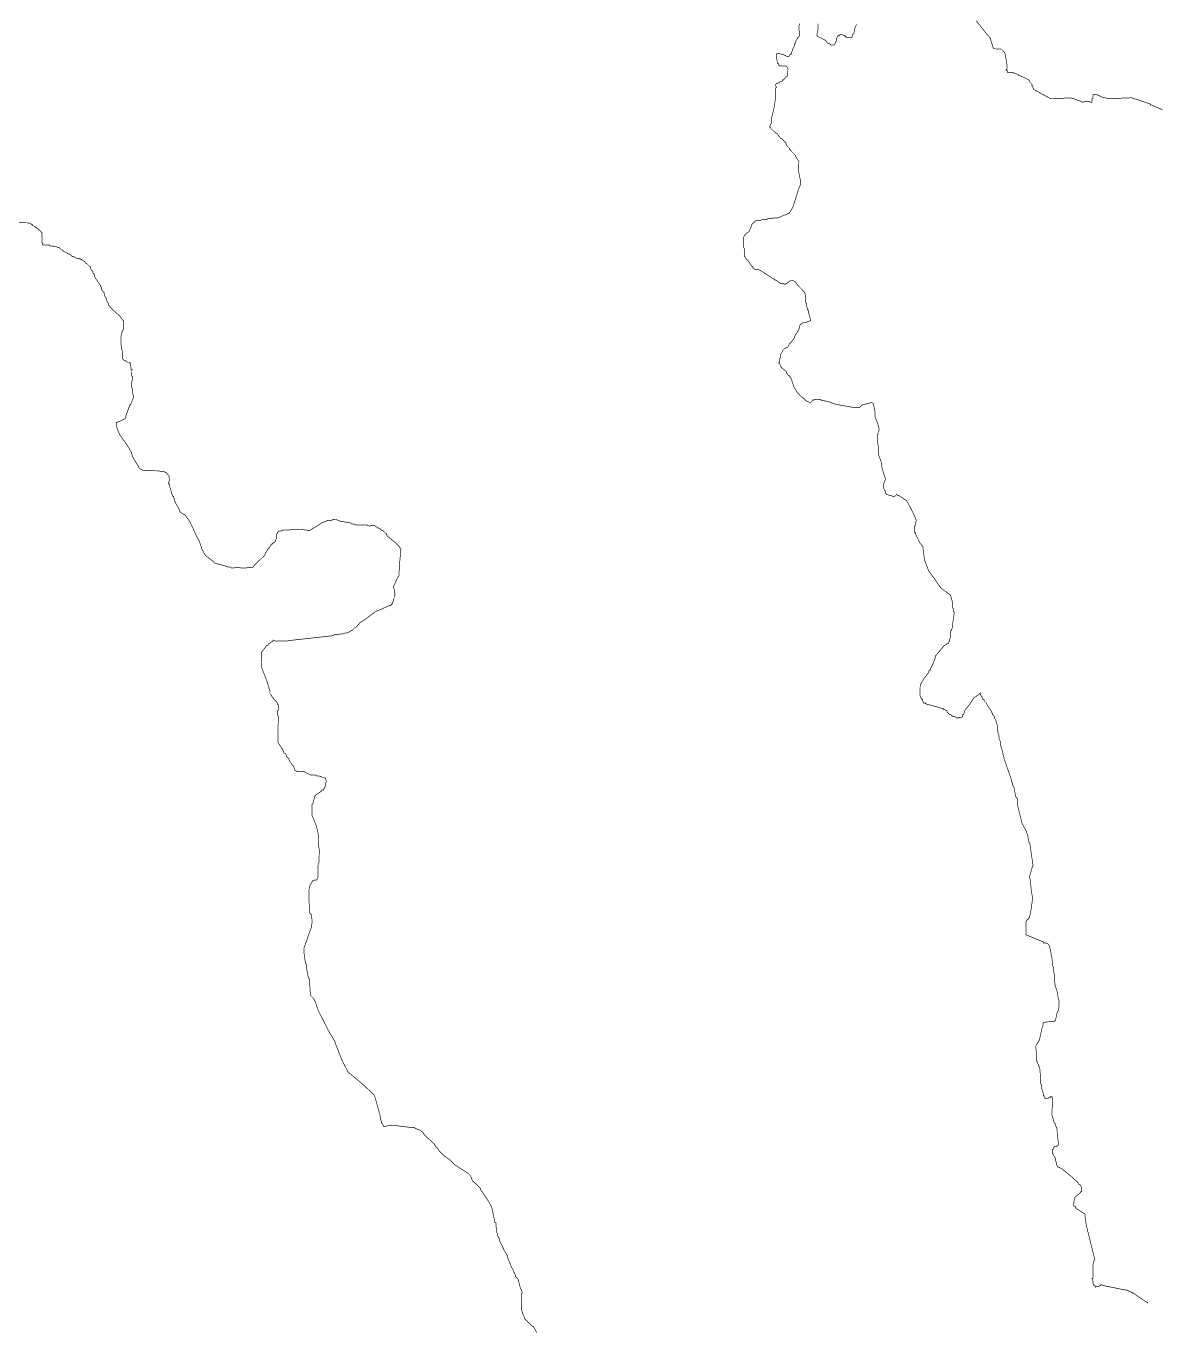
# Model space of a CAD drawing. Header units: metres. Extents: x 273899 to 302286, y 1977397 to 2102169.
# Drawn here: x 283659 to 288878, y 2045392 to 2051370 of the extents above; entities that cross this region are included whole.
import ezdxf

# ---------------------------------------------------------------- set-up
doc = ezdxf.new("R2010")
doc.units = ezdxf.units.M
doc.header["$MEASUREMENT"] = 0
doc.layers.add('HAZARDS LINE', color=1, linetype='Continuous')

msp = doc.modelspace()

# ---------------------------------------------------------------- linework, layer by layer
at = {"layer": 'HAZARDS LINE', "lineweight": 0}
for points in [[(288808.4, 2045509.5, 3.01, 3.01, 0), (288808.5, 2045513.5, 3.01, 3.01, 0), (288804.4, 2045513.5, 3.01, 3.01, 0), (288744.6, 2045554.3, 3.01, 3.01, 0), (288740.6, 2045554.3, 3.01, 3.01, 0), (288740.7, 2045558.4, 3.01, 3.01, 0), (288736.7, 2045558.4, 3.01, 3.01, 0), (288712.7, 2045570.7, 3.01, 3.01, 0), (288704.7, 2045570.8, 3.01, 3.01, 0), (288600.5, 2045591.9, 3.01, 3.01, 0), (288596.5, 2045596, 3.01, 3.01, 0), (288592.5, 2045596, 3.01, 3.01, 0), (288592.5, 2045592, 3.01, 3.01, 0), (288584.4, 2045588.1, 3.01, 3.01, 0), (288576.4, 2045588.2, 3.01, 3.01, 0), (288568.3, 2045584.2, 3.01, 3.01, 0), (288568.4, 2045588.3, 3.01, 3.01, 0), (288560.4, 2045592.4, 3.01, 3.01, 0), (288556.5, 2045604.4, 3.01, 3.01, 0), (288556.6, 2045612.5, 3.01, 3.01, 0), (288552.7, 2045624.6, 3.01, 3.01, 0), (288556.7, 2045624.5, 3.01, 3.01, 0), (288557.4, 2045688.8, 3.01, 3.01, 0), (288561.5, 2045704.8, 3.01, 3.01, 0), (288565.6, 2045708.7, 3.01, 3.01, 0), (288534.8, 2045833.5, 3.01, 3.01, 0), (288530.9, 2045845.6, 3.01, 3.01, 0), (288530.9, 2045849.6, 3.01, 3.01, 0), (288527, 2045861.7, 3.01, 3.01, 0), (288519.6, 2045914, 3.01, 3.01, 0), (288519.6, 2045918, 3.01, 3.01, 0), (288515.6, 2045922.1, 3.01, 3.01, 0), (288483.7, 2045942.5, 3.01, 3.01, 0), (288479.7, 2045946.5, 3.01, 3.01, 0), (288475.8, 2045950.6, 3.01, 3.01, 0), (288475.8, 2045954.6, 3.01, 3.01, 0), (288471.8, 2045954.6, 3.01, 3.01, 0), (288467.8, 2045958.7, 3.01, 3.01, 0), (288467.9, 2045962.7, 3.01, 3.01, 0), (288472.2, 2045994.8, 3.01, 3.01, 0), (288500.6, 2046018.6, 3.01, 3.01, 0), (288500.6, 2046022.6, 3.01, 3.01, 0), (288504.6, 2046022.6, 3.01, 3.01, 0), (288504.8, 2046038.6, 3.01, 3.01, 0), (288496.9, 2046054.8, 3.01, 3.01, 0), (288492.9, 2046054.8, 3.01, 3.01, 0), (288489, 2046062.9, 3.01, 3.01, 0), (288453.2, 2046095.4, 3.01, 3.01, 0), (288417.4, 2046123.9, 3.01, 3.01, 0), (288413.4, 2046127.9, 3.01, 3.01, 0), (288393.4, 2046136.2, 3.01, 3.01, 0), (288385.7, 2046164.3, 3.01, 3.01, 0), (288385.7, 2046168.4, 3.01, 3.01, 0), (288381.8, 2046180.4, 3.01, 3.01, 0), (288373.9, 2046192.6, 3.01, 3.01, 0), (288374, 2046196.6, 3.01, 3.01, 0), (288369.9, 2046196.6, 3.01, 3.01, 0), (288370.1, 2046212.7, 3.01, 3.01, 0), (288374.2, 2046216.7, 3.01, 3.01, 0), (288374.2, 2046220.7, 3.01, 3.01, 0), (288378.3, 2046224.6, 3.01, 3.01, 0), (288378.3, 2046228.7, 3.01, 3.01, 0), (288390.3, 2046228.5, 3.01, 3.01, 0), (288394.4, 2046232.5, 3.01, 3.01, 0), (288398.5, 2046236.5, 3.01, 3.01, 0), (288398.5, 2046240.5, 3.01, 3.01, 0), (288391.2, 2046308.8, 3.01, 3.01, 0), (288391.2, 2046312.8, 3.01, 3.01, 0), (288387.3, 2046320.9, 3.01, 3.01, 0), (288383.4, 2046329, 3.01, 3.01, 0), (288383.4, 2046333, 3.01, 3.01, 0), (288379.4, 2046337.1, 3.01, 3.01, 0), (288367.8, 2046377.3, 3.01, 3.01, 0), (288372.6, 2046449.6, 3.01, 3.01, 0), (288368.6, 2046453.6, 3.01, 3.01, 0), (288368.6, 2046457.6, 3.01, 3.01, 0), (288360.6, 2046457.7, 3.01, 3.01, 0), (288360.6, 2046453.7, 3.01, 3.01, 0), (288356.6, 2046453.7, 3.01, 3.01, 0), (288348.5, 2046449.8, 3.01, 3.01, 0), (288336.4, 2046449.9, 3.01, 3.01, 0), (288336.5, 2046454, 3.01, 3.01, 0), (288332.5, 2046458, 3.01, 3.01, 0), (288332.6, 2046462, 3.01, 3.01, 0), (288328.5, 2046462.1, 3.01, 3.01, 0), (288328.7, 2046474.1, 3.01, 3.01, 0), (288324.7, 2046482.2, 3.01, 3.01, 0), (288324.8, 2046490.2, 3.01, 3.01, 0), (288320.8, 2046494.3, 3.01, 3.01, 0), (288321, 2046506.3, 3.01, 3.01, 0), (288317.1, 2046518.4, 3.01, 3.01, 0), (288317.1, 2046522.4, 3.01, 3.01, 0), (288313.7, 2046578.7, 3.01, 3.01, 0), (288313.7, 2046582.7, 3.01, 3.01, 0), (288309.9, 2046594.8, 3.01, 3.01, 0), (288305.9, 2046602.8, 3.01, 3.01, 0), (288306, 2046606.9, 3.01, 3.01, 0), (288302, 2046610.9, 3.01, 3.01, 0), (288302.1, 2046618.9, 3.01, 3.01, 0), (288298.1, 2046619, 3.01, 3.01, 0), (288298.3, 2046643.1, 3.01, 3.01, 0), (288296.9, 2046659.1, 3, 3, 0), (288294.5, 2046683.2, 3, 3, 0), (288294.6, 2046691.2, 3, 3, 0), (288306.9, 2046711.1, 3, 3, 0), (288311, 2046719.1, 3, 3, 0), (288323.8, 2046775, 3, 3, 0), (288327.9, 2046783, 3, 3, 0), (288328.1, 2046795, 3, 3, 0), (288332.1, 2046798.9, 3, 3, 0), (288364.2, 2046802.5, 3, 3, 0), (288380.2, 2046802.3, 3, 3, 0), (288380.3, 2046806.3, 3, 3, 0), (288384.3, 2046806.2, 3, 3, 0), (288392.8, 2046846.2, 3, 3, 0), (288396.9, 2046850.2, 3, 3, 0), (288401.2, 2046874.1, 3, 3, 0), (288401.5, 2046898.2, 3, 3, 0), (288397.6, 2046906.2, 3, 3, 0), (288394, 2046934.3, 3, 3, 0), (288382.5, 2046970.6, 3, 3, 0), (288379.1, 2047018.7, 3, 3, 0), (288375.4, 2047042.8, 3, 3, 0), (288375.5, 2047050.8, 3, 3, 0), (288371.6, 2047058.9, 3, 3, 0), (288371.8, 2047070.9, 3, 3, 0), (288368.1, 2047091, 3, 3, 0), (288368.1, 2047095, 3, 3, 0), (288364.3, 2047111, 3, 3, 0), (288364.4, 2047119.1, 3, 3, 0), (288360.6, 2047131.1, 3, 3, 0), (288360.6, 2047135.1, 3, 3, 0), (288356.8, 2047147.2, 3, 3, 0), (288356.8, 2047151.2, 3, 3, 0), (288352.9, 2047155.3, 3, 3, 0), (288348.9, 2047159.3, 3, 3, 0), (288341, 2047163.4, 3, 3, 0), (288329, 2047163.6, 3, 3, 0), (288329, 2047167.6, 3, 3, 0), (288249.3, 2047200.7, 3, 3, 0), (288250.2, 2047264.8, 3, 3, 0), (288254.2, 2047268.8, 3, 3, 0), (288258.3, 2047272.7, 3, 3, 0), (288262.3, 2047272.7, 3, 3, 0), (288262.3, 2047276.7, 3, 3, 0), (288266.4, 2047280.6, 3, 3, 0), (288266.5, 2047288.7, 3, 3, 0), (288270.6, 2047296.6, 3, 3, 0), (288270.8, 2047312.6, 3, 3, 0), (288275, 2047320.6, 3, 3, 0), (288275.1, 2047332.6, 3, 3, 0), (288279.6, 2047368.6, 3, 3, 0), (288272.2, 2047412.8, 3, 3, 0), (288272.3, 2047420.8, 3, 3, 0), (288268.7, 2047452.9, 3, 3, 0), (288264.9, 2047469, 3, 3, 0), (288269, 2047477, 3, 3, 0), (288273.2, 2047492.9, 3, 3, 0), (288277.5, 2047508.9, 3, 3, 0), (288281.6, 2047520.9, 3, 3, 0), (288277.9, 2047545, 3, 3, 0), (288266.9, 2047621.2, 3, 3, 0), (288262.9, 2047621.3, 3, 3, 0), (288263, 2047629.3, 3, 3, 0), (288259.2, 2047641.4, 3, 3, 0), (288259.3, 2047649.4, 3, 3, 0), (288251.6, 2047673.5, 3, 3, 0), (288247.7, 2047681.6, 3, 3, 0), (288243.8, 2047689.7, 3, 3, 0), (288232.1, 2047709.9, 3, 3, 0), (288213, 2047786.2, 3, 3, 0), (288209.3, 2047806.3, 3, 3, 0), (288209.6, 2047826.4, 3, 3, 0), (288205.6, 2047830.4, 3, 3, 0), (288201.7, 2047834.5, 3, 3, 0), (288194.2, 2047878.6, 3, 3, 0), (288190.3, 2047882.7, 3, 3, 0), (288190.3, 2047886.7, 3, 3, 0), (288186.4, 2047890.8, 3, 3, 0), (288186.5, 2047898.8, 3, 3, 0), (288182.5, 2047902.8, 3, 3, 0), (288182.6, 2047910.9, 3, 3, 0), (288147.9, 2048011.5, 3, 3, 0), (288148, 2048015.5, 3, 3, 0), (288144.1, 2048027.6, 3, 3, 0), (288144.2, 2048031.6, 3, 3, 0), (288140.4, 2048047.7, 3, 3, 0), (288136.5, 2048055.7, 3, 3, 0), (288136.6, 2048063.7, 3, 3, 0), (288132.6, 2048067.8, 3, 3, 0), (288132.9, 2048083.8, 3, 3, 0), (288125.1, 2048104, 3, 3, 0), (288125.3, 2048116, 3, 3, 0), (288121.4, 2048124, 3, 3, 0), (288121.5, 2048132.1, 3, 3, 0), (288117.6, 2048140.1, 3, 3, 0), (288117.8, 2048160.2, 3, 3, 0), (288110.2, 2048188.3, 3, 3, 0), (288106.3, 2048192.4, 3, 3, 0), (288106.3, 2048196.4, 3, 3, 0), (288102.4, 2048204.4, 3, 3, 0), (288098.5, 2048208.5, 3, 3, 0), (288094.5, 2048212.6, 3, 3, 0), (288094.6, 2048216.6, 3, 3, 0), (288090.7, 2048224.6, 3, 3, 0), (288086.8, 2048232.7, 3, 3, 0), (288075, 2048248.9, 3, 3, 0), (288071.1, 2048256.9, 3, 3, 0), (288067.2, 2048265, 3, 3, 0), (288059.3, 2048273.1, 3, 3, 0), (288055.4, 2048281.2, 3, 3, 0), (288051.3, 2048281.3, 3, 3, 0), (288047.5, 2048293.3, 3, 3, 0), (288043.5, 2048297.4, 3, 3, 0), (288039.7, 2048305.5, 3, 3, 0), (288039.7, 2048309.5, 3, 3, 0), (288035.6, 2048305.5, 3, 3, 0), (288019.5, 2048293.7, 3, 3, 0), (288011.4, 2048289.8, 3, 3, 0), (287990.9, 2048258, 3, 3, 0), (287974.7, 2048238.2, 3, 3, 0), (287970.6, 2048234.2, 3, 3, 0), (287962.3, 2048210.3, 3, 3, 0), (287958.3, 2048210.4, 3, 3, 0), (287958.2, 2048202.4, 3, 3, 0), (287954.1, 2048198.4, 3, 3, 0), (287942.1, 2048198.6, 3, 3, 0), (287942, 2048194.6, 3, 3, 0), (287930, 2048194.7, 3, 3, 0), (287930.1, 2048198.7, 3, 3, 0), (287914.1, 2048202.9, 3, 3, 0), (287910.1, 2048203, 3, 3, 0), (287910.1, 2048207, 3, 3, 0), (287902.2, 2048211.1, 3, 3, 0), (287898.2, 2048211.2, 3, 3, 0), (287886.3, 2048223.3, 3, 3, 0), (287886.4, 2048227.3, 3, 3, 0), (287874.5, 2048235.5, 3, 3, 0), (287870.5, 2048235.6, 3, 3, 0), (287870.5, 2048239.6, 3, 3, 0), (287858.5, 2048239.7, 3, 3, 0), (287854.5, 2048243.8, 3, 3, 0), (287850.5, 2048243.9, 3, 3, 0), (287802.6, 2048256.5, 3, 3, 0), (287798.6, 2048256.6, 3, 3, 0), (287790.7, 2048260.7, 3, 3, 0), (287786.7, 2048260.7, 3, 3, 0), (287786.7, 2048264.7, 3, 3, 0), (287778.7, 2048264.8, 3, 3, 0), (287778.7, 2048268.8, 3, 3, 0), (287774.8, 2048272.9, 3, 3, 0), (287774.9, 2048280.9, 3, 3, 0), (287770.9, 2048281, 3, 3, 0), (287763.1, 2048297.1, 3, 3, 0), (287763.8, 2048349.2, 3, 3, 0), (287767.8, 2048353.1, 3, 3, 0), (287772, 2048361.1, 3, 3, 0), (287776, 2048365.1, 3, 3, 0), (287776.1, 2048369.1, 3, 3, 0), (287784.2, 2048381, 3, 3, 0), (287788.3, 2048384.9, 3, 3, 0), (287796.5, 2048396.8, 3, 3, 0), (287800.5, 2048400.8, 3, 3, 0), (287804.7, 2048412.8, 3, 3, 0), (287808.7, 2048412.7, 3, 3, 0), (287808.8, 2048416.7, 3, 3, 0), (287817, 2048432.6, 3, 3, 0), (287821.1, 2048440.6, 3, 3, 0), (287833.5, 2048472.5, 3, 3, 0), (287833.6, 2048480.5, 3, 3, 0), (287837.7, 2048484.4, 3, 3, 0), (287874.3, 2048528, 3, 3, 0), (287882.4, 2048531.9, 3, 3, 0), (287886.5, 2048535.9, 3, 3, 0), (287890.5, 2048535.8, 3, 3, 0), (287894.5, 2048539.8, 3, 3, 0), (287894.6, 2048543.8, 3, 3, 0), (287898.6, 2048547.7, 3, 3, 0), (287898.7, 2048555.8, 3, 3, 0), (287902.9, 2048567.7, 3, 3, 0), (287903.3, 2048595.8, 3, 3, 0), (287907.3, 2048595.7, 3, 3, 0), (287907.4, 2048603.7, 3, 3, 0), (287911.5, 2048607.7, 3, 3, 0), (287911.6, 2048619.7, 3, 3, 0), (287920.4, 2048679.7, 3, 3, 0), (287916.5, 2048683.8, 3, 3, 0), (287916.6, 2048695.8, 3, 3, 0), (287912.7, 2048699.8, 3, 3, 0), (287912.9, 2048719.9, 3, 3, 0), (287905.4, 2048752, 3, 3, 0), (287901.5, 2048760.1, 3, 3, 0), (287857.8, 2048792.7, 3, 3, 0), (287830.3, 2048833.2, 3, 3, 0), (287802.8, 2048869.6, 3, 3, 0), (287783.4, 2048921.9, 3, 3, 0), (287776.2, 2048978.1, 3, 3, 0), (287776.2, 2048982.1, 3, 3, 0), (287768.3, 2048990.3, 3, 3, 0), (287760.5, 2049002.4, 3, 3, 0), (287741, 2049042.7, 3, 3, 0), (287741, 2049046.7, 3, 3, 0), (287737, 2049046.8, 3, 3, 0), (287737.4, 2049074.8, 3, 3, 0), (287741.4, 2049078.8, 3, 3, 0), (287741.5, 2049086.8, 3, 3, 0), (287745.8, 2049102.8, 3, 3, 0), (287734.1, 2049131, 3, 3, 0), (287706.8, 2049183.4, 3, 3, 0), (287702.8, 2049187.5, 3, 3, 0), (287702.9, 2049191.5, 3, 3, 0), (287667.1, 2049216, 3, 3, 0), (287663.1, 2049216, 3, 3, 0), (287655.2, 2049220.2, 3, 3, 0), (287647.1, 2049212.3, 3, 3, 0), (287639, 2049212.4, 3, 3, 0), (287611.1, 2049220.7, 3, 3, 0), (287603.2, 2049228.9, 3, 3, 0), (287603.3, 2049236.9, 3, 3, 0), (287599.4, 2049240.9, 3, 3, 0), (287599.4, 2049244.9, 3, 3, 0), (287595.5, 2049249, 3, 3, 0), (287595.7, 2049269, 3, 3, 0), (287604, 2049289, 3, 3, 0), (287604.1, 2049293, 3, 3, 0), (287588.7, 2049341.3, 3, 3, 0), (287585, 2049369.4, 3, 3, 0), (287573.5, 2049401.6, 3, 3, 0), (287573.8, 2049425.6, 3, 3, 0), (287566.4, 2049473.8, 3, 3, 0), (287566.7, 2049493.8, 3, 3, 0), (287570.7, 2049497.8, 3, 3, 0), (287570.9, 2049509.8, 3, 3, 0), (287574.9, 2049513.7, 3, 3, 0), (287575.1, 2049525.8, 3, 3, 0), (287571.2, 2049533.8, 3, 3, 0), (287571.3, 2049537.8, 3, 3, 0), (287559.7, 2049570, 3, 3, 0), (287555.8, 2049578.1, 3, 3, 0), (287556.1, 2049602.1, 3, 3, 0), (287548.6, 2049638.3, 3, 3, 0), (287540.6, 2049642.4, 3, 3, 0), (287508.4, 2049634.8, 3, 3, 0), (287496.4, 2049631, 3, 3, 0), (287492.3, 2049627, 3, 3, 0), (287488.3, 2049623.1, 3, 3, 0), (287484.2, 2049619.1, 3, 3, 0), (287460.2, 2049619.5, 3, 3, 0), (287436.2, 2049623.8, 3, 3, 0), (287388.2, 2049632.4, 3, 3, 0), (287372.3, 2049636.6, 3, 3, 0), (287368.3, 2049636.7, 3, 3, 0), (287348.3, 2049645, 3, 3, 0), (287312.4, 2049653.5, 3, 3, 0), (287308.4, 2049653.5, 3, 3, 0), (287308.4, 2049657.5, 3, 3, 0), (287280.4, 2049657.9, 3, 3, 0), (287276.3, 2049654, 3, 3, 0), (287268.3, 2049654.1, 3, 3, 0), (287268.3, 2049650.1, 3, 3, 0), (287260.2, 2049642.1, 3, 3, 0), (287240.2, 2049650.4, 3, 3, 0), (287232.3, 2049658.5, 3, 3, 0), (287228.4, 2049662.6, 3, 3, 0), (287220.4, 2049666.7, 3, 3, 0), (287216.5, 2049670.8, 3, 3, 0), (287212.5, 2049674.8, 3, 3, 0), (287208.6, 2049678.9, 3, 3, 0), (287200.7, 2049687, 3, 3, 0), (287188.9, 2049707.2, 3, 3, 0), (287184.9, 2049711.3, 3, 3, 0), (287173.4, 2049747.5, 3, 3, 0), (287169.5, 2049755.5, 3, 3, 0), (287165.6, 2049759.6, 3, 3, 0), (287165.6, 2049763.6, 3, 3, 0), (287157.7, 2049767.7, 3, 3, 0), (287153.8, 2049775.8, 3, 3, 0), (287149.8, 2049779.9, 3, 3, 0), (287149.9, 2049783.9, 3, 3, 0), (287126.1, 2049804.2, 3, 3, 0), (287122.2, 2049812.3, 3, 3, 0), (287118.3, 2049820.3, 3, 3, 0), (287114.3, 2049824.4, 3, 3, 0), (287118.4, 2049828.4, 3, 3, 0), (287118.6, 2049844.4, 3, 3, 0), (287122.7, 2049848.3, 3, 3, 0), (287122.9, 2049864.4, 3, 3, 0), (287126.9, 2049868.3, 3, 3, 0), (287131.1, 2049876.3, 3, 3, 0), (287131.1, 2049880.3, 3, 3, 0), (287139.2, 2049888.2, 3, 3, 0), (287151.3, 2049896, 3, 3, 0), (287155.4, 2049896, 3, 3, 0), (287159.5, 2049903.9, 3, 3, 0), (287163.6, 2049911.9, 3, 3, 0), (287171.7, 2049919.8, 3, 3, 0), (287183.9, 2049935.7, 3, 3, 0), (287192.2, 2049955.6, 3, 3, 0), (287196.3, 2049959.6, 3, 3, 0), (287200.4, 2049967.5, 3, 3, 0), (287204.4, 2049971.5, 3, 3, 0), (287208.6, 2049983.4, 3, 3, 0), (287208.7, 2049987.4, 3, 3, 0), (287212.8, 2049999.4, 3, 3, 0), (287216.9, 2050003.4, 3, 3, 0), (287220.9, 2050007.3, 3, 3, 0), (287241, 2050011, 3, 3, 0), (287261.2, 2050018.8, 3, 3, 0), (287261.2, 2050022.8, 3, 3, 0), (287257.3, 2050030.9, 3, 3, 0), (287257.4, 2050034.9, 3, 3, 0), (287253.5, 2050046.9, 3, 3, 0), (287253.6, 2050051, 3, 3, 0), (287249.7, 2050059, 3, 3, 0), (287249.8, 2050067, 3, 3, 0), (287245.8, 2050067.1, 3, 3, 0), (287245.9, 2050075.1, 3, 3, 0), (287242, 2050087.2, 3, 3, 0), (287242.1, 2050095.2, 3, 3, 0), (287238.2, 2050103.2, 3, 3, 0), (287238.4, 2050115.3, 3, 3, 0), (287234.8, 2050147.4, 3, 3, 0), (287199.2, 2050183.9, 3, 3, 0), (287191.4, 2050196, 3, 3, 0), (287175.5, 2050204.3, 3, 3, 0), (287171.5, 2050204.3, 3, 3, 0), (287155.3, 2050192.5, 3, 3, 0), (287151.2, 2050188.6, 3, 3, 0), (287147.2, 2050188.6, 3, 3, 0), (287143.2, 2050184.7, 3, 3, 0), (287135.2, 2050188.8, 3, 3, 0), (287123.2, 2050188.9, 3, 3, 0), (287099.4, 2050205.3, 3, 3, 0), (287095.4, 2050205.3, 3, 3, 0), (287095.4, 2050209.3, 3, 3, 0), (287091.4, 2050209.4, 3, 3, 0), (287083.5, 2050213.5, 3, 3, 0), (287079.5, 2050217.6, 3, 3, 0), (287027.9, 2050250.3, 3, 3, 0), (287015.9, 2050254.5, 3, 3, 0), (287003.9, 2050254.6, 3, 3, 0), (286999.9, 2050258.7, 3, 3, 0), (286995.9, 2050258.7, 3, 3, 0), (286996, 2050266.7, 3, 3, 0), (286992, 2050266.8, 3, 3, 0), (286972.4, 2050295.1, 3, 3, 0), (286968.4, 2050299.2, 3, 3, 0), (286964.5, 2050303.2, 3, 3, 0), (286960.5, 2050307.3, 3, 3, 0), (286960.6, 2050311.3, 3, 3, 0), (286956.5, 2050311.4, 3, 3, 0), (286957, 2050347.4, 3, 3, 0), (286953.1, 2050355.5, 3, 3, 0), (286953.8, 2050403.5, 3, 3, 0), (286957.8, 2050407.5, 3, 3, 0), (286957.9, 2050411.5, 3, 3, 0), (286961.9, 2050411.5, 3, 3, 0), (286961.9, 2050415.5, 3, 3, 0), (286978.1, 2050427.3, 3, 3, 0), (286990.5, 2050455.2, 3, 3, 0), (286990.6, 2050459.2, 3, 3, 0), (286994.6, 2050463.1, 3, 3, 0), (286998.7, 2050467.1, 3, 3, 0), (287006.8, 2050475, 3, 3, 0), (287010.9, 2050478.9, 3, 3, 0), (287030.9, 2050478.7, 3, 3, 0), (287039, 2050482.6, 3, 3, 0), (287059, 2050482.3, 3, 3, 0), (287063, 2050486.2, 3, 3, 0), (287083.1, 2050486, 3, 3, 0), (287087.1, 2050489.9, 3, 3, 0), (287107.2, 2050489.7, 3, 3, 0), (287119.2, 2050493.5, 3, 3, 0), (287123.2, 2050493.5, 3, 3, 0), (287127.3, 2050497.4, 3, 3, 0), (287147.4, 2050505.2, 3, 3, 0), (287163.6, 2050513, 3, 3, 0), (287180, 2050540.8, 3, 3, 0), (287205.1, 2050620.6, 3, 3, 0), (287213.3, 2050640.5, 3, 3, 0), (287213.6, 2050664.6, 3, 3, 0), (287209.9, 2050680.6, 3, 3, 0), (287206.1, 2050700.7, 3, 3, 0), (287206.8, 2050748.8, 3, 3, 0), (287191.1, 2050773, 3, 3, 0), (287191.1, 2050777.1, 3, 3, 0), (287187.2, 2050781.1, 3, 3, 0), (287183.2, 2050785.2, 3, 3, 0), (287171.3, 2050797.4, 3, 3, 0), (287167.4, 2050801.4, 3, 3, 0), (287163.4, 2050805.5, 3, 3, 0), (287163.5, 2050809.5, 3, 3, 0), (287155.6, 2050817.6, 3, 3, 0), (287151.6, 2050821.7, 3, 3, 0), (287147.7, 2050829.7, 3, 3, 0), (287147.8, 2050833.7, 3, 3, 0), (287143.8, 2050837.8, 3, 3, 0), (287135.9, 2050845.9, 3, 3, 0), (287128, 2050854, 3, 3, 0), (287124, 2050854.1, 3, 3, 0), (287108.3, 2050874.3, 3, 3, 0), (287104.3, 2050878.4, 3, 3, 0), (287092.4, 2050886.6, 3, 3, 0), (287080.5, 2050898.7, 3, 3, 0), (287076.6, 2050902.8, 3, 3, 0), (287072.6, 2050906.9, 3, 3, 0), (287080.9, 2050926.8, 3, 3, 0), (287081.2, 2050946.8, 3, 3, 0), (287093.9, 2050998.7, 3, 3, 0), (287098.3, 2051030.7, 3, 3, 0), (287099.1, 2051086.8, 3, 3, 0), (287103.1, 2051086.8, 3, 3, 0), (287103.1, 2051090.8, 3, 3, 0), (287099.2, 2051098.8, 3, 3, 0), (287103.3, 2051106.8, 3, 3, 0), (287107.3, 2051106.7, 3, 3, 0), (287115.4, 2051110.6, 3, 3, 0), (287119.5, 2051114.6, 3, 3, 0), (287123.5, 2051114.5, 3, 3, 0), (287131.5, 2051118.4, 3, 3, 0), (287131.6, 2051122.5, 3, 3, 0), (287135.6, 2051122.4, 3, 3, 0), (287147.8, 2051134.3, 3, 3, 0), (287147.8, 2051138.3, 3, 3, 0), (287151.8, 2051138.2, 3, 3, 0), (287155.9, 2051142.2, 3, 3, 0), (287156.3, 2051174.2, 3, 3, 0), (287152.4, 2051182.3, 3, 3, 0), (287148.5, 2051186.3, 3, 3, 0), (287120.4, 2051186.7, 3, 3, 0), (287116.5, 2051190.8, 3, 3, 0), (287112.5, 2051190.8, 3, 3, 0), (287112.6, 2051198.8, 3, 3, 0), (287108.6, 2051198.9, 3, 3, 0), (287104.9, 2051223, 3, 3, 0), (287105.2, 2051243, 3, 3, 0), (287121.2, 2051242.8, 3, 3, 0), (287137.1, 2051238.6, 3, 3, 0), (287153.1, 2051230.4, 3, 3, 0), (287161.1, 2051230.2, 3, 3, 0), (287165.2, 2051238.2, 3, 3, 0), (287169.2, 2051238.2, 3, 3, 0), (287169.2, 2051242.2, 3, 3, 0), (287173.3, 2051242.1, 3, 3, 0), (287173.4, 2051250.1, 3, 3, 0), (287177.5, 2051258.1, 3, 3, 0), (287177.5, 2051262.1, 3, 3, 0), (287185.7, 2051278, 3, 3, 0), (287185.9, 2051290, 3, 3, 0), (287189.9, 2051290, 3, 3, 0), (287190, 2051294, 3, 3, 0), (287194.1, 2051301.9, 3, 3, 0), (287194.1, 2051305.9, 3, 3, 0), (287198.2, 2051309.9, 3, 3, 0), (287202.3, 2051317.9, 3, 3, 0), (287206.3, 2051317.8, 3, 3, 0), (287206.4, 2051321.8, 3, 3, 0), (287210.4, 2051325.8, 3, 3, 0), (287210.7, 2051345.8, 3, 3, 0), (287206.7, 2051349.9, 3, 3, 0), (287207, 2051369.9, 3, 3, 0), (287211.2, 2051381.9, 3, 3, 0)], [(287295.3, 2051380.7, 3, 3, 0), (287294.9, 2051352.7, 3, 3, 0), (287290.7, 2051336.7, 3, 3, 0), (287290.5, 2051324.7, 3, 3, 0), (287330.3, 2051304.1, 3, 3, 0), (287338.2, 2051292, 3, 3, 0), (287350.1, 2051287.8, 3, 3, 0), (287354.1, 2051283.8, 3, 3, 0), (287370.1, 2051283.6, 3, 3, 0), (287370.2, 2051287.6, 3, 3, 0), (287374.2, 2051291.5, 3, 3, 0), (287374.3, 2051295.5, 3, 3, 0), (287378.3, 2051299.5, 3, 3, 0), (287378.5, 2051311.5, 3, 3, 0), (287382.6, 2051315.5, 3, 3, 0), (287382.7, 2051323.5, 3, 3, 0), (287386.7, 2051323.4, 3, 3, 0), (287386.7, 2051327.4, 3, 3, 0), (287394.7, 2051327.3, 3, 3, 0), (287394.8, 2051331.3, 3, 3, 0), (287406.8, 2051331.2, 3, 3, 0), (287410.8, 2051327.1, 3, 3, 0), (287418.8, 2051327, 3, 3, 0), (287418.7, 2051323, 3, 3, 0), (287422.7, 2051322.9, 3, 3, 0), (287422.7, 2051318.9, 3, 3, 0), (287450.7, 2051318.6, 3, 3, 0), (287454.9, 2051334.5, 3, 3, 0), (287458.9, 2051334.5, 3, 3, 0), (287463.2, 2051354.5, 3, 3, 0), (287463.3, 2051358.5, 3, 3, 0), (287471.5, 2051378.4, 3, 3, 0)], [(288020.6, 2051395.1, 3, 3, 0), (288071.9, 2051330.3, 3, 3, 0), (288079.8, 2051322.2, 3, 3, 0), (288083.7, 2051318.2, 3, 3, 0), (288083.7, 2051314.2, 3, 3, 0), (288087.7, 2051314.1, 3, 3, 0), (288087.6, 2051306.1, 3, 3, 0), (288099.1, 2051269.9, 3, 3, 0), (288103.1, 2051269.8, 3, 3, 0), (288103.1, 2051265.8, 3, 3, 0), (288135.1, 2051265.4, 3, 3, 0), (288150.9, 2051249.1, 3, 3, 0), (288154.8, 2051237.1, 3, 3, 0), (288162.2, 2051192.9, 3, 3, 0), (288161.9, 2051172.9, 3, 3, 0), (288157.9, 2051168.9, 3, 3, 0), (288161.8, 2051164.9, 3, 3, 0), (288165.8, 2051164.8, 3, 3, 0), (288165.7, 2051156.8, 3, 3, 0), (288189.7, 2051156.5, 3, 3, 0), (288213.7, 2051148.1, 3, 3, 0), (288213.6, 2051144.1, 3, 3, 0), (288217.6, 2051144.1, 3, 3, 0), (288237.5, 2051135.8, 3, 3, 0), (288261.4, 2051123.5, 3, 3, 0), (288265.4, 2051119.4, 3, 3, 0), (288265.3, 2051115.4, 3, 3, 0), (288269.3, 2051111.3, 3, 3, 0), (288273.2, 2051107.3, 3, 3, 0), (288277.2, 2051103.2, 3, 3, 0), (288277.1, 2051095.2, 3, 3, 0), (288281, 2051091.1, 3, 3, 0), (288281, 2051087.1, 3, 3, 0), (288284.9, 2051083.1, 3, 3, 0), (288284.9, 2051079.1, 3, 3, 0), (288360.4, 2051038, 3, 3, 0), (288388.5, 2051037.6, 3, 3, 0), (288452.6, 2051040.8, 3, 3, 0), (288468.6, 2051036.6, 3, 3, 0), (288480.6, 2051032.4, 3, 3, 0), (288488.5, 2051028.3, 3, 3, 0), (288492.5, 2051028.2, 3, 3, 0), (288504.5, 2051024.1, 3, 3, 0), (288508.4, 2051020, 3, 3, 0), (288520.5, 2051023.8, 3, 3, 0), (288540.5, 2051023.6, 3, 3, 0), (288548.5, 2051019.5, 3, 3, 0), (288552.6, 2051023.4, 3, 3, 0), (288552.8, 2051039.4, 3, 3, 0), (288556.8, 2051039.4, 3, 3, 0), (288557, 2051055.4, 3, 3, 0), (288577, 2051055.1, 3, 3, 0), (288581, 2051051.1, 3, 3, 0), (288585, 2051051, 3, 3, 0), (288600.9, 2051042.8, 3, 3, 0), (288624.9, 2051038.5, 3, 3, 0), (288656.9, 2051038.1, 3, 3, 0), (288729.1, 2051041.1, 3, 3, 0), (288733.1, 2051041.1, 3, 3, 0), (288773, 2051028.5, 3, 3, 0), (288820.8, 2051011.8, 3, 3, 0), (288820.8, 2051007.8, 3, 3, 0), (288824.8, 2051007.8, 3, 3, 0), (288876.6, 2050986.3, 0, 0, 0)]]:
    msp.add_lwpolyline(points, format="xyseb", dxfattribs=at)
at = {"layer": 'HAZARDS LINE', "lineweight": 18}
msp.add_lwpolyline([(283569.2, 2050468.6, 3, 3, 0), (283673.4, 2050467.2, 3, 3, 0), (283677.3, 2050463.1, 3, 3, 0), (283681.3, 2050463.1, 3, 3, 0), (283685.3, 2050459, 3, 3, 0), (283689.3, 2050459, 3, 3, 0), (283689.2, 2050455, 3, 3, 0), (283701.2, 2050450.8, 3, 3, 0), (283701.1, 2050446.8, 3, 3, 0), (283705.2, 2050446.7, 3, 3, 0), (283709.1, 2050442.7, 3, 3, 0), (283713.1, 2050442.6, 3, 3, 0), (283717, 2050434.6, 3, 3, 0), (283721, 2050434.5, 3, 3, 0), (283728.9, 2050426.4, 3, 3, 0), (283728.9, 2050422.4, 3, 3, 0), (283732.9, 2050422.3, 3, 3, 0), (283732.3, 2050378.3, 3, 3, 0), (283736.2, 2050370.2, 3, 3, 0), (283736.1, 2050366.2, 3, 3, 0), (283768.2, 2050365.8, 3, 3, 0), (283768.1, 2050361.8, 3, 3, 0), (283780.1, 2050361.6, 3, 3, 0), (283792.1, 2050357.4, 3, 3, 0), (283800.1, 2050357.3, 3, 3, 0), (283804.1, 2050353.3, 3, 3, 0), (283812.1, 2050353.2, 3, 3, 0), (283816, 2050349.1, 3, 3, 0), (283820, 2050345, 3, 3, 0), (283824, 2050345, 3, 3, 0), (283827.9, 2050340.9, 3, 3, 0), (283831.9, 2050336.9, 3, 3, 0), (283839.9, 2050332.8, 3, 3, 0), (283847.8, 2050328.6, 3, 3, 0), (283851.8, 2050324.6, 3, 3, 0), (283859.8, 2050324.5, 3, 3, 0), (283863.7, 2050320.4, 3, 3, 0), (283871.6, 2050312.3, 3, 3, 0), (283879.6, 2050312.2, 3, 3, 0), (283883.6, 2050308.1, 3, 3, 0), (283895.6, 2050304, 3, 3, 0), (283907.6, 2050303.8, 3, 3, 0), (283907.5, 2050299.8, 3, 3, 0), (283911.5, 2050299.7, 3, 3, 0), (283919.5, 2050295.6, 3, 3, 0), (283931.4, 2050287.5, 3, 3, 0), (283931.3, 2050283.5, 3, 3, 0), (283939.3, 2050279.3, 3, 3, 0), (283943.3, 2050275.3, 3, 3, 0), (283947.2, 2050271.2, 3, 3, 0), (283951.2, 2050267.2, 3, 3, 0), (283955.2, 2050267.1, 3, 3, 0), (283955.1, 2050259.1, 3, 3, 0), (283959, 2050251, 3, 3, 0), (283962.9, 2050247, 3, 3, 0), (283966.9, 2050242.9, 3, 3, 0), (283966.8, 2050234.9, 3, 3, 0), (283970.8, 2050234.8, 3, 3, 0), (283974.6, 2050222.8, 3, 3, 0), (283974.6, 2050218.8, 3, 3, 0), (284002.1, 2050178.3, 3, 3, 0), (284002, 2050174.3, 3, 3, 0), (284006, 2050170.3, 3, 3, 0), (284005.9, 2050162.3, 3, 3, 0), (284013.7, 2050150.1, 3, 3, 0), (284017.7, 2050150.1, 3, 3, 0), (284017.7, 2050146.1, 3, 3, 0), (284021.5, 2050130, 3, 3, 0), (284029.3, 2050117.9, 3, 3, 0), (284029.2, 2050109.9, 3, 3, 0), (284033.1, 2050105.8, 3, 3, 0), (284037, 2050097.7, 3, 3, 0), (284037, 2050093.7, 3, 3, 0), (284040.9, 2050085.7, 3, 3, 0), (284044.9, 2050085.6, 3, 3, 0), (284044.8, 2050081.6, 3, 3, 0), (284048.8, 2050077.5, 3, 3, 0), (284056.7, 2050069.4, 3, 3, 0), (284088.4, 2050040.9, 3, 3, 0), (284104.1, 2050020.7, 3, 3, 0), (284108.1, 2050016.6, 3, 3, 0), (284107.6, 2049980.6, 3, 3, 0), (284099.4, 2049968.7, 3, 3, 0), (284099.3, 2049960.7, 3, 3, 0), (284095.2, 2049948.7, 3, 3, 0), (284094.7, 2049912.6, 3, 3, 0), (284098.4, 2049892.6, 3, 3, 0), (284098.4, 2049888.5, 3, 3, 0), (284102.2, 2049876.5, 3, 3, 0), (284101.8, 2049844.4, 3, 3, 0), (284105.7, 2049840.4, 3, 3, 0), (284109.7, 2049836.3, 3, 3, 0), (284113.7, 2049836.3, 3, 3, 0), (284117.7, 2049832.2, 3, 3, 0), (284121.6, 2049828.1, 3, 3, 0), (284133.6, 2049828, 3, 3, 0), (284133.6, 2049824, 3, 3, 0), (284137.6, 2049823.9, 3, 3, 0), (284137.5, 2049819.9, 3, 3, 0), (284141.3, 2049803.8, 3, 3, 0), (284141.2, 2049795.8, 3, 3, 0), (284145.2, 2049795.8, 3, 3, 0), (284144.8, 2049763.7, 3, 3, 0), (284148.7, 2049759.7, 3, 3, 0), (284148.6, 2049751.6, 3, 3, 0), (284144.4, 2049735.7, 3, 3, 0), (284144.1, 2049711.6, 3, 3, 0), (284148, 2049707.6, 3, 3, 0), (284147.8, 2049691.5, 3, 3, 0), (284151.6, 2049675.5, 3, 3, 0), (284151.5, 2049663.4, 3, 3, 0), (284139, 2049631.6, 3, 3, 0), (284135, 2049631.6, 3, 3, 0), (284134.9, 2049623.6, 3, 3, 0), (284130.9, 2049619.6, 3, 3, 0), (284130.7, 2049611.6, 3, 3, 0), (284126.7, 2049607.7, 3, 3, 0), (284126.6, 2049599.7, 3, 3, 0), (284122.5, 2049595.7, 3, 3, 0), (284118.4, 2049583.7, 3, 3, 0), (284118.3, 2049579.7, 3, 3, 0), (284114.1, 2049567.8, 3, 3, 0), (284110.1, 2049567.8, 3, 3, 0), (284098, 2049560, 3, 3, 0), (284077.9, 2049552.2, 3, 3, 0), (284073.9, 2049552.3, 3, 3, 0), (284073.8, 2049544.3, 3, 3, 0), (284077.5, 2049524.2, 3, 3, 0), (284089.1, 2049496, 3, 3, 0), (284128.5, 2049439.4, 3, 3, 0), (284144.1, 2049411.1, 3, 3, 0), (284147.9, 2049395, 3, 3, 0), (284179.2, 2049342.5, 3, 3, 0), (284183.2, 2049338.5, 3, 3, 0), (284191.2, 2049334.3, 3, 3, 0), (284199.1, 2049330.2, 3, 3, 0), (284267.2, 2049329.3, 3, 3, 0), (284287.2, 2049325.1, 3, 3, 0), (284295.2, 2049324.9, 3, 3, 0), (284303.2, 2049320.8, 3, 3, 0), (284307.1, 2049316.8, 3, 3, 0), (284307.1, 2049312.8, 3, 3, 0), (284311.1, 2049312.7, 3, 3, 0), (284315, 2049308.7, 3, 3, 0), (284315, 2049304.6, 3, 3, 0), (284318.8, 2049288.6, 3, 3, 0), (284314.6, 2049276.6, 3, 3, 0), (284314.5, 2049268.6, 3, 3, 0), (284318.5, 2049268.5, 3, 3, 0), (284318.4, 2049260.5, 3, 3, 0), (284329.9, 2049220.3, 3, 3, 0), (284333.8, 2049212.2, 3, 3, 0), (284337.8, 2049212.2, 3, 3, 0), (284337.7, 2049204.2, 3, 3, 0), (284341.6, 2049200.1, 3, 3, 0), (284341.5, 2049192.1, 3, 3, 0), (284345.4, 2049184, 3, 3, 0), (284349.3, 2049176, 3, 3, 0), (284353.2, 2049167.9, 3, 3, 0), (284365, 2049147.7, 3, 3, 0), (284364.9, 2049143.7, 3, 3, 0), (284368.9, 2049139.6, 3, 3, 0), (284372.8, 2049135.6, 3, 3, 0), (284388.7, 2049127.4, 3, 3, 0), (284412.3, 2049095, 3, 3, 0), (284443.5, 2049026.5, 3, 3, 0), (284455.2, 2049006.3, 3, 3, 0), (284466.8, 2048970, 3, 3, 0), (284482.4, 2048941.8, 3, 3, 0), (284514.1, 2048917.3, 3, 3, 0), (284518.1, 2048913.3, 3, 3, 0), (284526, 2048905.1, 3, 3, 0), (284561.9, 2048896.7, 3, 3, 0), (284585.9, 2048888.3, 3, 3, 0), (284597.9, 2048888.2, 3, 3, 0), (284601.8, 2048884.1, 3, 3, 0), (284613.9, 2048883.9, 3, 3, 0), (284629.9, 2048887.7, 3, 3, 0), (284645.9, 2048883.5, 3, 3, 0), (284669.9, 2048883.2, 3, 3, 0), (284678, 2048887.1, 3, 3, 0), (284702, 2048886.8, 3, 3, 0), (284702.1, 2048890.8, 3, 3, 0), (284754.9, 2048942.2, 3, 3, 0), (284759, 2048950.1, 3, 3, 0), (284759, 2048954.1, 3, 3, 0), (284763.1, 2048958.1, 3, 3, 0), (284767.2, 2048966, 3, 3, 0), (284771.3, 2048974, 3, 3, 0), (284775.3, 2048974, 3, 3, 0), (284775.4, 2048978, 3, 3, 0), (284779.4, 2048981.9, 3, 3, 0), (284783.5, 2048985.9, 3, 3, 0), (284783.5, 2048989.9, 3, 3, 0), (284787.6, 2048993.8, 3, 3, 0), (284791.6, 2048993.8, 3, 3, 0), (284791.7, 2048997.8, 3, 3, 0), (284795.7, 2048997.7, 3, 3, 0), (284795.7, 2049001.7, 3, 3, 0), (284799.7, 2049001.7, 3, 3, 0), (284803.8, 2049005.6, 3, 3, 0), (284803.8, 2049009.6, 3, 3, 0), (284807.9, 2049017.6, 3, 3, 0), (284808.2, 2049037.6, 3, 3, 0), (284812.3, 2049041.6, 3, 3, 0), (284812.3, 2049045.6, 3, 3, 0), (284820.4, 2049053.5, 3, 3, 0), (284832.5, 2049053.3, 3, 3, 0), (284836.5, 2049057.3, 3, 3, 0), (284844.5, 2049057.2, 3, 3, 0), (284900.7, 2049060.4, 3, 3, 0), (284920.7, 2049060.2, 3, 3, 0), (284960.7, 2049055.6, 3, 3, 0), (284968.8, 2049059.5, 3, 3, 0), (284976.9, 2049067.4, 3, 3, 0), (284980.9, 2049067.4, 3, 3, 0), (284993, 2049075.2, 3, 3, 0), (285001.1, 2049079.1, 3, 3, 0), (285005.1, 2049083.1, 3, 3, 0), (285017.2, 2049090.9, 3, 3, 0), (285025.3, 2049094.8, 3, 3, 0), (285029.3, 2049094.8, 3, 3, 0), (285045.4, 2049102.6, 3, 3, 0), (285061.5, 2049102.4, 3, 3, 0), (285069.5, 2049106.3, 3, 3, 0), (285081.6, 2049106.1, 3, 3, 0), (285093.5, 2049102, 3, 3, 0), (285101.5, 2049097.8, 3, 3, 0), (285109.5, 2049097.7, 3, 3, 0), (285153.4, 2049089.1, 3, 3, 0), (285153.4, 2049085.1, 3, 3, 0), (285165.4, 2049085, 3, 3, 0), (285173.4, 2049080.9, 3, 3, 0), (285225.4, 2049080.2, 3, 3, 0), (285233.4, 2049076.1, 3, 3, 0), (285249.5, 2049079.8, 3, 3, 0), (285257.5, 2049079.7, 3, 3, 0), (285261.4, 2049075.7, 3, 3, 0), (285269.4, 2049071.6, 3, 3, 0), (285273.3, 2049067.5, 3, 3, 0), (285277.4, 2049067.5, 3, 3, 0), (285285.3, 2049063.3, 3, 3, 0), (285293.2, 2049055.2, 3, 3, 0), (285297.2, 2049055.2, 3, 3, 0), (285305.1, 2049047.1, 3, 3, 0), (285309.1, 2049043, 3, 3, 0), (285313.1, 2049042.9, 3, 3, 0), (285313, 2049038.9, 3, 3, 0), (285317, 2049034.9, 3, 3, 0), (285316.9, 2049030.9, 3, 3, 0), (285356.6, 2048998.3, 3, 3, 0), (285360.5, 2048994.2, 3, 3, 0), (285372.4, 2048982, 3, 3, 0), (285376.3, 2048978, 3, 3, 0), (285376.3, 2048974, 3, 3, 0), (285380.2, 2048969.9, 3, 3, 0), (285375.6, 2048921.9, 3, 3, 0), (285370.6, 2048845.8, 3, 3, 0), (285366.5, 2048841.9, 3, 3, 0), (285345.9, 2048798.1, 3, 3, 0), (285345.8, 2048794.1, 3, 3, 0), (285349.7, 2048786, 3, 3, 0), (285349.5, 2048770, 3, 3, 0), (285353.5, 2048765.9, 3, 3, 0), (285353.4, 2048757.9, 3, 3, 0), (285349.3, 2048753.9, 3, 3, 0), (285349.2, 2048745.9, 3, 3, 0), (285345, 2048734, 3, 3, 0), (285345, 2048730, 3, 3, 0), (285340.9, 2048726, 3, 3, 0), (285340.8, 2048718, 3, 3, 0), (285336.8, 2048718.1, 3, 3, 0), (285336.8, 2048714, 3, 3, 0), (285332.8, 2048714.1, 3, 3, 0), (285332.7, 2048710.1, 3, 3, 0), (285324.7, 2048710.2, 3, 3, 0), (285272.3, 2048686.9, 3, 3, 0), (285268.3, 2048686.9, 3, 3, 0), (285215.7, 2048647.5, 3, 3, 0), (285191.4, 2048631.8, 3, 3, 0), (285175.1, 2048612, 3, 3, 0), (285171.1, 2048612.1, 3, 3, 0), (285154.9, 2048596.3, 3, 3, 0), (285150.9, 2048596.3, 3, 3, 0), (285146.8, 2048592.4, 3, 3, 0), (285130.7, 2048584.6, 3, 3, 0), (285122.7, 2048584.7, 3, 3, 0), (285110.6, 2048580.8, 3, 3, 0), (285098.6, 2048581, 3, 3, 0), (285094.5, 2048577, 3, 3, 0), (285074.5, 2048577.3, 3, 3, 0), (285070.5, 2048573.3, 3, 3, 0), (284877.9, 2048551.9, 3, 3, 0), (284865.9, 2048552, 3, 3, 0), (284857.8, 2048548.1, 3, 3, 0), (284801.7, 2048548.9, 3, 3, 0), (284793.7, 2048553, 3, 3, 0), (284793.7, 2048549, 3, 3, 0), (284769.4, 2048533.3, 3, 3, 0), (284769.4, 2048529.3, 3, 3, 0), (284765.4, 2048529.3, 3, 3, 0), (284740.9, 2048497.6, 3, 3, 0), (284740, 2048429.5, 3, 3, 0), (284763.3, 2048369.1, 3, 3, 0), (284778.6, 2048320.8, 3, 3, 0), (284778.5, 2048308.7, 3, 3, 0), (284782.4, 2048304.7, 3, 3, 0), (284786.3, 2048296.6, 3, 3, 0), (284802.1, 2048276.4, 3, 3, 0), (284810, 2048268.3, 3, 3, 0), (284813.9, 2048260.2, 3, 3, 0), (284813.8, 2048256.2, 3, 3, 0), (284817.8, 2048256.1, 3, 3, 0), (284817.5, 2048232.1, 3, 3, 0), (284813.5, 2048228.1, 3, 3, 0), (284813.3, 2048212.1, 3, 3, 0), (284817.2, 2048204, 3, 3, 0), (284815.6, 2048083.9, 3, 3, 0), (284831.3, 2048059.6, 3, 3, 0), (284831.2, 2048055.6, 3, 3, 0), (284835.2, 2048055.5, 3, 3, 0), (284843, 2048035.4, 3, 3, 0), (284847, 2048035.4, 3, 3, 0), (284854.8, 2048023.2, 3, 3, 0), (284854.8, 2048019.2, 3, 3, 0), (284858.7, 2048015.2, 3, 3, 0), (284866.6, 2048007, 3, 3, 0), (284866.6, 2048003, 3, 3, 0), (284870.5, 2047995, 3, 3, 0), (284874.4, 2047990.9, 3, 3, 0), (284882.3, 2047978.8, 3, 3, 0), (284886.2, 2047974.7, 3, 3, 0), (284890.2, 2047970.7, 3, 3, 0), (284890.1, 2047966.7, 3, 3, 0), (284894, 2047954.6, 3, 3, 0), (284898, 2047954.5, 3, 3, 0), (284901.9, 2047950.5, 3, 3, 0), (284934, 2047950.1, 3, 3, 0), (284957.8, 2047937.7, 3, 3, 0), (284965.8, 2047933.6, 3, 3, 0), (284989.8, 2047933.3, 3, 3, 0), (284993.8, 2047929.2, 3, 3, 0), (285005.8, 2047929.1, 3, 3, 0), (285025.7, 2047920.8, 3, 3, 0), (285033.7, 2047920.7, 3, 3, 0), (285033.7, 2047916.7, 3, 3, 0), (285037.6, 2047908.6, 3, 3, 0), (285037.5, 2047904.6, 3, 3, 0), (285033.3, 2047884.6, 3, 3, 0), (285033.2, 2047880.6, 3, 3, 0), (285029.1, 2047876.7, 3, 3, 0), (285029.1, 2047872.7, 3, 3, 0), (285025, 2047868.7, 3, 3, 0), (285025, 2047864.7, 3, 3, 0), (285017, 2047864.8, 3, 3, 0), (285016.9, 2047860.8, 3, 3, 0), (284988.6, 2047841.1, 3, 3, 0), (284988.6, 2047837.1, 3, 3, 0), (284984.6, 2047837.2, 3, 3, 0), (284976.1, 2047801.2, 3, 3, 0), (284972.1, 2047801.3, 3, 3, 0), (284971.4, 2047749.2, 3, 3, 0), (284975.3, 2047741.1, 3, 3, 0), (284979.2, 2047733.1, 3, 3, 0), (284983, 2047721, 3, 3, 0), (284986.9, 2047712.9, 3, 3, 0), (284986.9, 2047708.9, 3, 3, 0), (284990.8, 2047704.9, 3, 3, 0), (284998.4, 2047672.7, 3, 3, 0), (285002.1, 2047652.6, 3, 3, 0), (285001.6, 2047612.6, 3, 3, 0), (285005.3, 2047592.5, 3, 3, 0), (285004.5, 2047532.4, 3, 3, 0), (285000.4, 2047524.4, 3, 3, 0), (284999.6, 2047464.3, 3, 3, 0), (284995.5, 2047456.4, 3, 3, 0), (284995.5, 2047452.4, 3, 3, 0), (284987.4, 2047452.5, 3, 3, 0), (284975.4, 2047448.6, 3, 3, 0), (284963.1, 2047428.7, 3, 3, 0), (284958.8, 2047408.8, 3, 3, 0), (284958.2, 2047360.7, 3, 3, 0), (284961.4, 2047300.5, 3, 3, 0), (284969.3, 2047292.4, 3, 3, 0), (284972.9, 2047260.3, 3, 3, 0), (284968.5, 2047232.3, 3, 3, 0), (284956.1, 2047200.4, 3, 3, 0), (284951.8, 2047184.5, 3, 3, 0), (284935.2, 2047140.6, 3, 3, 0), (284935, 2047120.6, 3, 3, 0), (284942.3, 2047068.4, 3, 3, 0), (284946.2, 2047064.3, 3, 3, 0), (284946.1, 2047056.3, 3, 3, 0), (284949.8, 2047032.2, 3, 3, 0), (284953.5, 2047012.1, 3, 3, 0), (284957.4, 2047000.1, 3, 3, 0), (284961.3, 2046996, 3, 3, 0), (284961.1, 2046980, 3, 3, 0), (284964.4, 2046927.9, 3, 3, 0), (284964.4, 2046923.8, 3, 3, 0), (284972.3, 2046915.7, 3, 3, 0), (284976.3, 2046911.7, 3, 3, 0), (284980.2, 2046907.6, 3, 3, 0), (284984.1, 2046899.5, 3, 3, 0), (284988, 2046891.5, 3, 3, 0), (284991.8, 2046879.4, 3, 3, 0), (284991.8, 2046875.4, 3, 3, 0), (284995.7, 2046867.3, 3, 3, 0), (284999.5, 2046855.3, 3, 3, 0), (285051.3, 2046754.2, 3.01, 3.01, 0), (285078, 2046709.8, 3.01, 3.01, 0), (285078, 2046705.8, 3.01, 3.01, 0), (285109.3, 2046625.1, 3.01, 3.01, 0), (285136.8, 2046572.7, 3.01, 3.01, 0), (285140.8, 2046568.6, 3.01, 3.01, 0), (285208.5, 2046511.7, 3.01, 3.01, 0), (285260.1, 2046463, 3.01, 3.01, 0), (285260.1, 2046458.9, 3.01, 3.01, 0), (285279.5, 2046390.5, 3.01, 3.01, 0), (285279.4, 2046386.5, 3.01, 3.01, 0), (285283.4, 2046378.4, 3.01, 3.01, 0), (285287.1, 2046354.3, 3.01, 3.01, 0), (285291, 2046342.2, 3.01, 3.01, 0), (285291, 2046338.2, 3.01, 3.01, 0), (285294.9, 2046334.1, 3.01, 3.01, 0), (285298.9, 2046326, 3.01, 3.01, 0), (285298.8, 2046322, 3.01, 3.01, 0), (285310.9, 2046321.9, 3.01, 3.01, 0), (285322.9, 2046325.8, 3.01, 3.01, 0), (285355.1, 2046325.4, 3.01, 3.01, 0), (285423.2, 2046316.7, 3.01, 3.01, 0), (285439.3, 2046316.5, 3.01, 3.01, 0), (285455.3, 2046308.3, 3.01, 3.01, 0), (285467.3, 2046304.2, 3.01, 3.01, 0), (285483.2, 2046292, 3.01, 3.01, 0), (285487.1, 2046283.9, 3.01, 3.01, 0), (285495.1, 2046275.8, 3.01, 3.01, 0), (285499, 2046271.8, 3.01, 3.01, 0), (285534.8, 2046239.3, 3.01, 3.01, 0), (285538.8, 2046231.2, 3.01, 3.01, 0), (285546.7, 2046223.1, 3.01, 3.01, 0), (285554.6, 2046210.9, 3.01, 3.01, 0), (285570.5, 2046194.7, 3.01, 3.01, 0), (285582.4, 2046182.5, 3.01, 3.01, 0), (285586.4, 2046182.5, 3.01, 3.01, 0), (285590.4, 2046178.4, 3.01, 3.01, 0), (285606.3, 2046166.2, 3.01, 3.01, 0), (285626.2, 2046146, 3.01, 3.01, 0), (285690, 2046105.1, 3.01, 3.01, 0), (285697.9, 2046097, 3.01, 3.01, 0), (285705.8, 2046080.9, 3.01, 3.01, 0), (285705.8, 2046076.9, 3.01, 3.01, 0), (285709.7, 2046068.8, 3.01, 3.01, 0), (285713.7, 2046068.8, 3.01, 3.01, 0), (285717.7, 2046064.7, 3.01, 3.01, 0), (285745.5, 2046036.3, 3.01, 3.01, 0), (285745.4, 2046032.3, 3.01, 3.01, 0), (285781, 2045979.7, 3.01, 3.01, 0), (285796.8, 2045951.4, 3.01, 3.01, 0), (285808.3, 2045899.1, 3.01, 3.01, 0), (285808.3, 2045895.1, 3.01, 3.01, 0), (285812.1, 2045879, 3.01, 3.01, 0), (285816.1, 2045879, 3.01, 3.01, 0), (285816, 2045870.9, 3.01, 3.01, 0), (285819.7, 2045838.8, 3.01, 3.01, 0), (285819.7, 2045834.8, 3.01, 3.01, 0), (285823.6, 2045830.7, 3.01, 3.01, 0), (285823.6, 2045822.7, 3.01, 3.01, 0), (285831.4, 2045806.5, 3.01, 3.01, 0), (285831.4, 2045802.5, 3.01, 3.01, 0), (285835.3, 2045794.4, 3.01, 3.01, 0), (285835.3, 2045790.4, 3.01, 3.01, 0), (285847.1, 2045770.2, 3.01, 3.01, 0), (285851, 2045758.1, 3.01, 3.01, 0), (285870.7, 2045725.8, 3.01, 3.01, 0), (285870.6, 2045717.8, 3.01, 3.01, 0), (285878.5, 2045697.6, 3.01, 3.01, 0), (285882.4, 2045689.6, 3.01, 3.01, 0), (285886.3, 2045677.5, 3.01, 3.01, 0), (285894.2, 2045665.3, 3.01, 3.01, 0), (285898.1, 2045657.3, 3.01, 3.01, 0), (285898.1, 2045653.3, 3.01, 3.01, 0), (285902, 2045649.2, 3.01, 3.01, 0), (285905.9, 2045637.1, 3.01, 3.01, 0), (285905.9, 2045633.1, 3.01, 3.01, 0), (285917.8, 2045620.9, 3.01, 3.01, 0), (285929.4, 2045576.6, 3.01, 3.01, 0), (285933.4, 2045572.6, 3.01, 3.01, 0), (285937.2, 2045556.5, 3.01, 3.01, 0), (285933.2, 2045552.5, 3.01, 3.01, 0), (285932.4, 2045484.3, 3.01, 3.01, 0), (285940.2, 2045460.1, 3.01, 3.01, 0), (285944.2, 2045452, 3.01, 3.01, 0), (285948, 2045439.9, 3.01, 3.01, 0), (285956, 2045431.8, 3.01, 3.01, 0), (285983.8, 2045403.4, 3.01, 3.01, 0), (285987.8, 2045403.4, 3.01, 3.01, 0), (286003.6, 2045375.1, 3.01, 3.01, 0)], format="xyseb", dxfattribs=at)
at = {"layer": 'HAZARDS LINE', "lineweight": 0, "const_width": 3}
msp.add_lwpolyline([(287655.2, 2049224.2), (287655.2, 2049220.2)], close=True, dxfattribs=at)

doc.saveas('drawing.dxf')
